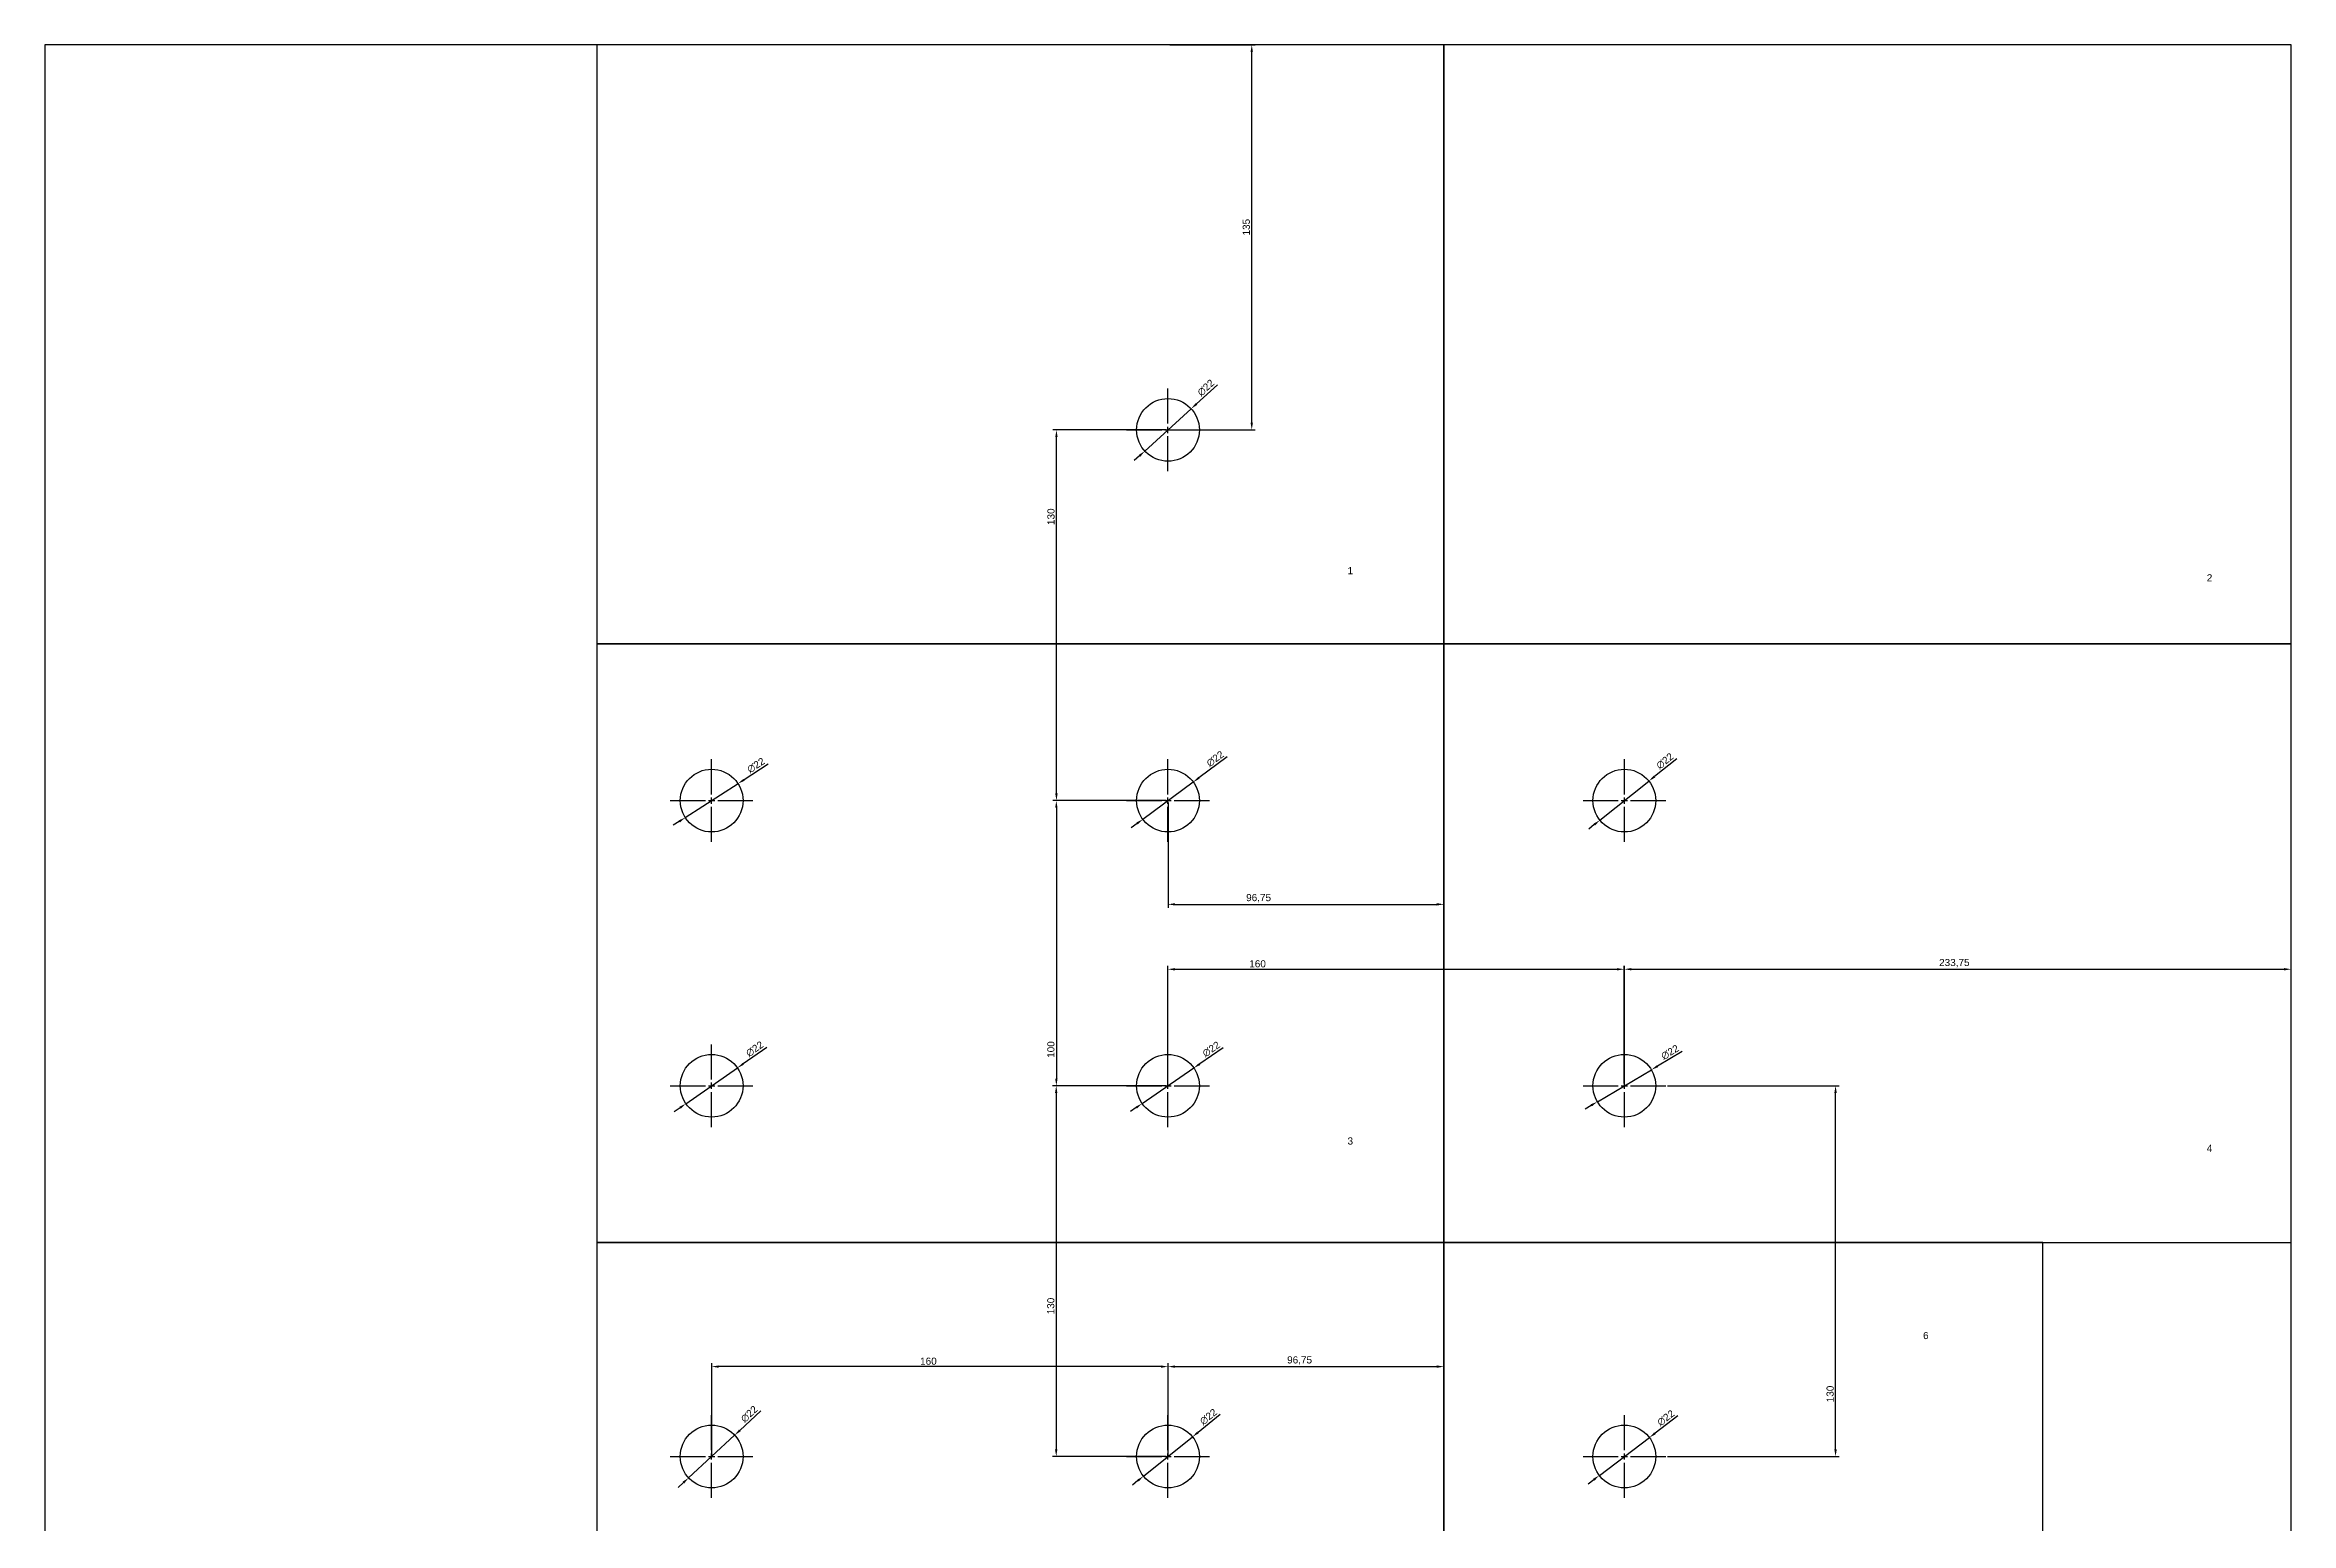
# Model space of a CAD drawing. Header units: millimetres. Extents: x 118 to 905, y 90 to 975.
# Drawn here: x 118 to 905, y 457 to 975 of the extents above; entities that cross this region are included whole.
import ezdxf

# ---------------------------------------------------------------- set-up
doc = ezdxf.new("R2010")
doc.units = ezdxf.units.MM
doc.linetypes.add('CENTER2', pattern=[28.575, 19.05, -3.175, 3.175, -3.175])
doc.styles.get("Standard").update_dxf_attribs({"font": 'arial.ttf'})
doc.dimstyles.new('ISO-25', dxfattribs={"dimtxt": 2.5, "dimasz": 2.5, "dimexe": 1.25, "dimexo": 0.625, "dimtad": 1, "dimtxsty": 'Standard', "dimcen": 2.5, "dimadec": 0, "dimazin": 0, "dimtfac": 1, "dimtmove": 0, "dimatfit": 3, "dimfxl": 1, "dimarcsym": 0})

# ---------------------------------------------------------------- blocks, each defined once
blk = doc.blocks.new('*D1')
at = {"color": 0, "lineweight": -2, "transparency": 16777216}
for p, q in [((532.19, 725.68), (522.3, 718.39)), ((502.58, 703.84), (520.29, 716.9)), ((500.57, 702.36), (498.56, 700.88))]:
    blk.add_line(p, q, dxfattribs=at)
at = {"color": 0, "transparency": 16777216}
for points in [[(522.06, 718.72), (522.55, 718.05), (520.29, 716.9)], [(500.33, 702.7), (500.82, 702.03), (502.58, 703.84)]]:
    blk.add_solid(points, dxfattribs=at)
at = {"layer": 'Defpoints', "color": 0, "transparency": 16777216}
for p in [(520.29, 716.9), (502.58, 703.84)]:
    blk.add_point(p, dxfattribs=at)
at = {"color": 0, "transparency": 16777216, "insert": (527.99, 725.03), "char_height": 2.5, "attachment_point": 5, "rotation": 36.40807}
blk.add_mtext('∅22', dxfattribs=at)
blk = doc.blocks.new('*D2')
at = {"color": 0, "lineweight": -2, "transparency": 16777216}
for p, q in [((530.82, 623.7), (522.56, 618.02)), ((502.37, 604.14), (520.5, 616.61)), ((500.31, 602.72), (498.25, 601.31))]:
    blk.add_line(p, q, dxfattribs=at)
at = {"color": 0, "transparency": 16777216}
for points in [[(522.33, 618.37), (522.8, 617.68), (520.5, 616.61)], [(500.08, 603.07), (500.55, 602.38), (502.37, 604.14)]]:
    blk.add_solid(points, dxfattribs=at)
at = {"layer": 'Defpoints', "color": 0, "transparency": 16777216}
for p in [(520.5, 616.61), (502.37, 604.14)]:
    blk.add_point(p, dxfattribs=at)
at = {"color": 0, "transparency": 16777216, "insert": (526.6, 623.2), "char_height": 2.5, "attachment_point": 5, "rotation": 34.51515}
blk.add_mtext('∅22', dxfattribs=at)
blk = doc.blocks.new('*D3')
at = {"color": 0, "lineweight": -2, "transparency": 16777216}
for p, q in [((370.75, 623.81), (362.52, 618.08)), ((342.41, 604.09), (360.47, 616.65)), ((340.35, 602.67), (338.3, 601.24))]:
    blk.add_line(p, q, dxfattribs=at)
at = {"color": 0, "transparency": 16777216}
for points in [[(362.28, 618.42), (362.76, 617.74), (360.47, 616.65)], [(340.12, 603.01), (340.59, 602.32), (342.41, 604.09)]]:
    blk.add_solid(points, dxfattribs=at)
at = {"layer": 'Defpoints', "color": 0, "transparency": 16777216}
for p in [(360.47, 616.65), (342.41, 604.09)]:
    blk.add_point(p, dxfattribs=at)
at = {"color": 0, "transparency": 16777216, "insert": (366.54, 623.28), "char_height": 2.5, "attachment_point": 5, "rotation": 34.81686}
blk.add_mtext('∅22', dxfattribs=at)
blk = doc.blocks.new('*D4')
at = {"color": 0, "lineweight": -2, "transparency": 16777216}
for p, q in [((371.22, 723.11), (362.79, 717.68)), ((342.19, 704.42), (360.69, 716.33)), ((340.09, 703.06), (337.98, 701.71))]:
    blk.add_line(p, q, dxfattribs=at)
at = {"color": 0, "transparency": 16777216}
for points in [[(362.56, 718.03), (363.01, 717.33), (360.69, 716.33)], [(339.86, 703.42), (340.31, 702.71), (342.19, 704.42)]]:
    blk.add_solid(points, dxfattribs=at)
at = {"layer": 'Defpoints', "color": 0, "transparency": 16777216}
for p in [(360.69, 716.33), (342.19, 704.42)]:
    blk.add_point(p, dxfattribs=at)
at = {"color": 0, "transparency": 16777216, "insert": (366.99, 722.73), "char_height": 2.5, "attachment_point": 5, "rotation": 32.77713}
blk.add_mtext('∅22', dxfattribs=at)
blk = doc.blocks.new('*D5')
at = {"color": 0, "lineweight": -2, "transparency": 16777216}
for p, q in [((689.82, 725.05), (681.99, 718.8)), ((662.84, 703.51), (680.03, 717.24)), ((660.89, 701.95), (658.93, 700.39))]:
    blk.add_line(p, q, dxfattribs=at)
at = {"color": 0, "transparency": 16777216}
for points in [[(681.73, 719.12), (682.25, 718.47), (680.03, 717.24)], [(660.63, 702.28), (661.15, 701.62), (662.84, 703.51)]]:
    blk.add_solid(points, dxfattribs=at)
at = {"layer": 'Defpoints', "color": 0, "transparency": 16777216}
for p in [(680.03, 717.24), (662.84, 703.51)]:
    blk.add_point(p, dxfattribs=at)
at = {"color": 0, "transparency": 16777216, "insert": (685.65, 724.24), "char_height": 2.5, "attachment_point": 5, "rotation": 38.60387}
blk.add_mtext('∅22', dxfattribs=at)
blk = doc.blocks.new('*D6')
at = {"color": 0, "lineweight": -2, "transparency": 16777216}
for p, q in [((691.69, 622.35), (683.06, 617.24)), ((661.97, 604.77), (680.91, 615.97)), ((659.82, 603.5), (657.66, 602.23))]:
    blk.add_line(p, q, dxfattribs=at)
at = {"color": 0, "transparency": 16777216}
for points in [[(682.85, 617.6), (683.27, 616.89), (680.91, 615.97)], [(659.6, 603.86), (660.03, 603.14), (661.97, 604.77)]]:
    blk.add_solid(points, dxfattribs=at)
at = {"layer": 'Defpoints', "color": 0, "transparency": 16777216}
for p in [(680.91, 615.97), (661.97, 604.77)]:
    blk.add_point(p, dxfattribs=at)
at = {"color": 0, "transparency": 16777216, "insert": (687.45, 622.13), "char_height": 2.5, "attachment_point": 5, "rotation": 30.59437}
blk.add_mtext('∅22', dxfattribs=at)
blk = doc.blocks.new('*D7')
at = {"color": 0, "lineweight": -2, "transparency": 16777216}
for p, q in [((368.71, 496.35), (361.35, 489.54)), ((343.36, 472.9), (359.51, 487.84)), ((341.53, 471.21), (339.69, 469.51))]:
    blk.add_line(p, q, dxfattribs=at)
at = {"color": 0, "transparency": 16777216}
for points in [[(361.06, 489.85), (361.63, 489.23), (359.51, 487.84)], [(341.24, 471.51), (341.81, 470.9), (343.36, 472.9)]]:
    blk.add_solid(points, dxfattribs=at)
at = {"layer": 'Defpoints', "color": 0, "transparency": 16777216}
for p in [(359.51, 487.84), (343.36, 472.9)]:
    blk.add_point(p, dxfattribs=at)
at = {"color": 0, "transparency": 16777216, "insert": (364.61, 495.24), "char_height": 2.5, "attachment_point": 5, "rotation": 42.76995}
blk.add_mtext('∅22', dxfattribs=at)
blk = doc.blocks.new('*D8')
at = {"color": 0, "lineweight": -2, "transparency": 16777216}
for p, q in [((529.78, 495.11), (521.96, 488.83)), ((502.86, 473.49), (520.01, 487.26)), ((500.91, 471.92), (498.96, 470.35))]:
    blk.add_line(p, q, dxfattribs=at)
at = {"color": 0, "transparency": 16777216}
for points in [[(521.7, 489.15), (522.22, 488.5), (520.01, 487.26)], [(500.65, 472.24), (501.17, 471.59), (502.86, 473.49)]]:
    blk.add_solid(points, dxfattribs=at)
at = {"layer": 'Defpoints', "color": 0, "transparency": 16777216}
for p in [(520.01, 487.26), (502.86, 473.49)]:
    blk.add_point(p, dxfattribs=at)
at = {"color": 0, "transparency": 16777216, "insert": (525.61, 494.29), "char_height": 2.5, "attachment_point": 5, "rotation": 38.77038}
blk.add_mtext('∅22', dxfattribs=at)
blk = doc.blocks.new('*D11')
at = {"color": 0, "lineweight": -2, "transparency": 16777216}
for p, q in [((690.18, 494.59), (682.2, 488.53)), ((662.67, 473.73), (680.2, 487.02)), ((660.68, 472.22), (658.69, 470.71))]:
    blk.add_line(p, q, dxfattribs=at)
at = {"color": 0, "transparency": 16777216}
for points in [[(681.94, 488.86), (682.45, 488.2), (680.2, 487.02)], [(660.43, 472.55), (660.93, 471.89), (662.67, 473.73)]]:
    blk.add_solid(points, dxfattribs=at)
at = {"layer": 'Defpoints', "color": 0, "transparency": 16777216}
for p in [(680.2, 487.02), (662.67, 473.73)]:
    blk.add_point(p, dxfattribs=at)
at = {"color": 0, "transparency": 16777216, "insert": (685.99, 493.88), "char_height": 2.5, "attachment_point": 5, "rotation": 37.16749}
blk.add_mtext('∅22', dxfattribs=at)
blk = doc.blocks.new('*D13')
at = {"color": 0, "lineweight": -2, "transparency": 16777216}
for p, q in [((528.82, 856.23), (521.41, 849.47)), ((503.31, 832.96), (519.56, 847.79)), ((501.46, 831.28), (499.62, 829.59))]:
    blk.add_line(p, q, dxfattribs=at)
at = {"color": 0, "transparency": 16777216}
for points in [[(521.13, 849.78), (521.69, 849.16), (519.56, 847.79)], [(501.18, 831.58), (501.74, 830.97), (503.31, 832.96)]]:
    blk.add_solid(points, dxfattribs=at)
at = {"layer": 'Defpoints', "color": 0, "transparency": 16777216}
for p in [(519.56, 847.79), (503.31, 832.96)]:
    blk.add_point(p, dxfattribs=at)
at = {"color": 0, "transparency": 16777216, "insert": (524.71, 855.15), "char_height": 2.5, "attachment_point": 5, "rotation": 42.37044}
blk.add_mtext('∅22', dxfattribs=at)
blk = doc.blocks.new('*U14')
at = {"color": 0, "linetype": 'CENTER2', "transparency": 16777216}
for p, q in [((0, 2.2), (0, 14.5)), ((-14.5, 0), (-2.2, 0)), ((2.2, 0), (14.5, 0)), ((0, -14.5), (0, -2.2))]:
    blk.add_line(p, q, dxfattribs=at)
at = {"color": 0, "linetype": 'Continuous', "transparency": 16777216}
for p, q in [((-1.1, 0), (1.1, 0)), ((0, -1.1), (0, 1.1))]:
    blk.add_line(p, q, dxfattribs=at)
blk = doc.blocks.new('*U15')
at = {"color": 0, "linetype": 'CENTER2', "transparency": 16777216}
for p, q in [((0, 2.2), (0, 14.5)), ((-14.5, 0), (-2.2, 0)), ((2.2, 0), (14.5, 0)), ((0, -14.5), (0, -2.2))]:
    blk.add_line(p, q, dxfattribs=at)
at = {"color": 0, "linetype": 'Continuous', "transparency": 16777216}
for p, q in [((-1.1, 0), (1.1, 0)), ((0, -1.1), (0, 1.1))]:
    blk.add_line(p, q, dxfattribs=at)
blk = doc.blocks.new('*U16')
at = {"color": 0, "linetype": 'CENTER2', "transparency": 16777216}
for p, q in [((0, 2.2), (0, 14.5)), ((-14.5, 0), (-2.2, 0)), ((2.2, 0), (14.5, 0)), ((0, -14.5), (0, -2.2))]:
    blk.add_line(p, q, dxfattribs=at)
at = {"color": 0, "linetype": 'Continuous', "transparency": 16777216}
for p, q in [((-1.1, 0), (1.1, 0)), ((0, -1.1), (0, 1.1))]:
    blk.add_line(p, q, dxfattribs=at)
blk = doc.blocks.new('*U17')
at = {"color": 0, "linetype": 'CENTER2', "transparency": 16777216}
for p, q in [((0, 2.2), (0, 14.5)), ((-14.5, 0), (-2.2, 0)), ((2.2, 0), (14.5, 0)), ((0, -14.5), (0, -2.2))]:
    blk.add_line(p, q, dxfattribs=at)
at = {"color": 0, "linetype": 'Continuous', "transparency": 16777216}
for p, q in [((-1.1, 0), (1.1, 0)), ((0, -1.1), (0, 1.1))]:
    blk.add_line(p, q, dxfattribs=at)
blk = doc.blocks.new('*U18')
at = {"color": 0, "linetype": 'CENTER2', "transparency": 16777216}
for p, q in [((0, 2.2), (0, 14.5)), ((-14.5, 0), (-2.2, 0)), ((2.2, 0), (14.5, 0)), ((0, -14.5), (0, -2.2))]:
    blk.add_line(p, q, dxfattribs=at)
at = {"color": 0, "linetype": 'Continuous', "transparency": 16777216}
for p, q in [((-1.1, 0), (1.1, 0)), ((0, -1.1), (0, 1.1))]:
    blk.add_line(p, q, dxfattribs=at)
blk = doc.blocks.new('*U19')
at = {"color": 0, "linetype": 'CENTER2', "transparency": 16777216}
for p, q in [((0, 2.2), (0, 14.5)), ((-14.5, 0), (-2.2, 0)), ((2.2, 0), (14.5, 0)), ((0, -14.5), (0, -2.2))]:
    blk.add_line(p, q, dxfattribs=at)
at = {"color": 0, "linetype": 'Continuous', "transparency": 16777216}
for p, q in [((-1.1, 0), (1.1, 0)), ((0, -1.1), (0, 1.1))]:
    blk.add_line(p, q, dxfattribs=at)
blk = doc.blocks.new('*U20')
at = {"color": 0, "linetype": 'CENTER2', "transparency": 16777216}
for p, q in [((0, 2.2), (0, 14.5)), ((-14.5, 0), (-2.2, 0)), ((2.2, 0), (14.5, 0)), ((0, -14.5), (0, -2.2))]:
    blk.add_line(p, q, dxfattribs=at)
at = {"color": 0, "linetype": 'Continuous', "transparency": 16777216}
for p, q in [((-1.1, 0), (1.1, 0)), ((0, -1.1), (0, 1.1))]:
    blk.add_line(p, q, dxfattribs=at)
blk = doc.blocks.new('*U21')
at = {"color": 0, "linetype": 'CENTER2', "transparency": 16777216}
for p, q in [((0, 2.2), (0, 14.5)), ((-14.5, 0), (-2.2, 0)), ((2.2, 0), (14.5, 0)), ((0, -14.5), (0, -2.2))]:
    blk.add_line(p, q, dxfattribs=at)
at = {"color": 0, "linetype": 'Continuous', "transparency": 16777216}
for p, q in [((-1.1, 0), (1.1, 0)), ((0, -1.1), (0, 1.1))]:
    blk.add_line(p, q, dxfattribs=at)
blk = doc.blocks.new('*U25')
at = {"color": 0, "linetype": 'CENTER2', "transparency": 16777216}
for p, q in [((0, 2.2), (0, 14.5)), ((-14.5, 0), (-2.2, 0)), ((2.2, 0), (14.5, 0)), ((0, -14.5), (0, -2.2))]:
    blk.add_line(p, q, dxfattribs=at)
at = {"color": 0, "linetype": 'Continuous', "transparency": 16777216}
for p, q in [((-1.1, 0), (1.1, 0)), ((0, -1.1), (0, 1.1))]:
    blk.add_line(p, q, dxfattribs=at)
blk = doc.blocks.new('*U26')
at = {"color": 0, "linetype": 'CENTER2', "transparency": 16777216}
for p, q in [((0, 2.2), (0, 14.5)), ((-14.5, 0), (-2.2, 0)), ((2.2, 0), (14.5, 0)), ((0, -14.5), (0, -2.2))]:
    blk.add_line(p, q, dxfattribs=at)
at = {"color": 0, "linetype": 'Continuous', "transparency": 16777216}
for p, q in [((-1.1, 0), (1.1, 0)), ((0, -1.1), (0, 1.1))]:
    blk.add_line(p, q, dxfattribs=at)
blk = doc.blocks.new('*D41')
at = {"color": 0, "lineweight": -2, "transparency": 16777216}
for p, q in [((671.44, 611), (671.44, 652.49)), ((673.94, 651.24), (902.69, 651.24)), ((905.19, 611), (905.19, 652.49))]:
    blk.add_line(p, q, dxfattribs=at)
at = {"color": 0, "transparency": 16777216}
for points in [[(673.94, 651.66), (673.94, 650.82), (671.44, 651.24)], [(902.69, 651.66), (902.69, 650.82), (905.19, 651.24)]]:
    blk.add_solid(points, dxfattribs=at)
at = {"layer": 'Defpoints', "color": 0, "transparency": 16777216}
for p in [(905.19, 651.24), (671.44, 610.37), (905.19, 610.37)]:
    blk.add_point(p, dxfattribs=at)
at = {"color": 0, "transparency": 16777216, "insert": (787.13, 653.37), "char_height": 2.5, "attachment_point": 5}
blk.add_mtext('233,75', dxfattribs=at)
blk = doc.blocks.new('*D42')
at = {"color": 0, "lineweight": -2, "transparency": 16777216}
for p, q in [((511.37, 611.2), (511.37, 652.48)), ((513.87, 651.23), (668.87, 651.23)), ((671.37, 611.2), (671.37, 652.48))]:
    blk.add_line(p, q, dxfattribs=at)
at = {"color": 0, "transparency": 16777216}
for points in [[(513.87, 651.64), (513.87, 650.81), (511.37, 651.23)], [(668.87, 651.64), (668.87, 650.81), (671.37, 651.23)]]:
    blk.add_solid(points, dxfattribs=at)
at = {"layer": 'Defpoints', "color": 0, "transparency": 16777216}
for p in [(671.37, 651.23), (511.37, 610.57), (671.37, 610.57)]:
    blk.add_point(p, dxfattribs=at)
at = {"color": 0, "transparency": 16777216, "insert": (542.84, 653.13), "char_height": 2.5, "attachment_point": 5}
blk.add_mtext('160', dxfattribs=at)
blk = doc.blocks.new('*D43')
at = {"color": 0, "lineweight": -2, "transparency": 16777216}
for p, q in [((511.44, 709.75), (511.44, 672.75)), ((608.19, 709.75), (608.19, 672.75)), ((513.94, 674), (605.69, 674))]:
    blk.add_line(p, q, dxfattribs=at)
at = {"color": 0, "transparency": 16777216}
for points in [[(513.94, 674.42), (513.94, 673.59), (511.44, 674)], [(605.69, 674.42), (605.69, 673.59), (608.19, 674)]]:
    blk.add_solid(points, dxfattribs=at)
at = {"layer": 'Defpoints', "color": 0, "transparency": 16777216}
for p in [(511.44, 710.37), (608.19, 710.37), (608.19, 674)]:
    blk.add_point(p, dxfattribs=at)
at = {"color": 0, "transparency": 16777216, "insert": (543.2, 676.13), "char_height": 2.5, "attachment_point": 5}
blk.add_mtext('96,75', dxfattribs=at)
blk = doc.blocks.new('*D44')
at = {"color": 0, "lineweight": -2, "transparency": 16777216}
for p, q in [((351.45, 480.77), (351.45, 513.14)), ((508.95, 511.89), (353.95, 511.89)), ((511.45, 480.77), (511.45, 513.14))]:
    blk.add_line(p, q, dxfattribs=at)
at = {"color": 0, "transparency": 16777216}
for points in [[(353.95, 512.31), (353.95, 511.47), (351.45, 511.89)], [(508.95, 512.31), (508.95, 511.47), (511.45, 511.89)]]:
    blk.add_solid(points, dxfattribs=at)
at = {"layer": 'Defpoints', "color": 0, "transparency": 16777216}
for p in [(351.45, 511.89), (351.45, 480.15), (511.45, 480.15)]:
    blk.add_point(p, dxfattribs=at)
at = {"color": 0, "transparency": 16777216, "insert": (427.44, 513.79), "char_height": 2.5, "attachment_point": 5}
blk.add_mtext('160', dxfattribs=at)
blk = doc.blocks.new('*D45')
at = {"color": 0, "lineweight": -2, "transparency": 16777216}
for p, q in [((511.44, 481), (511.44, 513.14)), ((513.94, 511.89), (605.69, 511.89)), ((608.19, 481), (608.19, 513.14))]:
    blk.add_line(p, q, dxfattribs=at)
at = {"color": 0, "transparency": 16777216}
for points in [[(513.94, 512.31), (513.94, 511.47), (511.44, 511.89)], [(605.69, 512.31), (605.69, 511.47), (608.19, 511.89)]]:
    blk.add_solid(points, dxfattribs=at)
at = {"layer": 'Defpoints', "color": 0, "transparency": 16777216}
for p in [(608.19, 511.89), (511.44, 480.37), (608.19, 480.37)]:
    blk.add_point(p, dxfattribs=at)
at = {"color": 0, "transparency": 16777216, "insert": (557.57, 514.02), "char_height": 2.5, "attachment_point": 5}
blk.add_mtext('96,75', dxfattribs=at)
blk = doc.blocks.new('*D46')
at = {"color": 0, "lineweight": -2, "transparency": 16777216}
for p, q in [((510.81, 840.37), (471.08, 840.37)), ((472.33, 712.87), (472.33, 837.87)), ((510.81, 710.37), (471.08, 710.37))]:
    blk.add_line(p, q, dxfattribs=at)
at = {"color": 0, "transparency": 16777216}
for points in [[(471.91, 837.87), (472.74, 837.87), (472.33, 840.37)], [(471.91, 712.87), (472.74, 712.87), (472.33, 710.37)]]:
    blk.add_solid(points, dxfattribs=at)
at = {"layer": 'Defpoints', "color": 0, "transparency": 16777216}
for p in [(472.33, 840.37), (511.44, 840.37), (511.44, 710.37)]:
    blk.add_point(p, dxfattribs=at)
at = {"color": 0, "transparency": 16777216, "insert": (470.42, 809.93), "char_height": 2.5, "attachment_point": 5, "rotation": 90}
blk.add_mtext('130', dxfattribs=at)
blk = doc.blocks.new('*D47')
at = {"color": 0, "lineweight": -2, "transparency": 16777216}
for p, q in [((512.06, 975.37), (542.05, 975.37)), ((540.8, 842.87), (540.8, 972.87)), ((512.06, 840.37), (542.05, 840.37))]:
    blk.add_line(p, q, dxfattribs=at)
at = {"color": 0, "transparency": 16777216}
for points in [[(540.38, 972.87), (541.21, 972.87), (540.8, 975.37)], [(540.38, 842.87), (541.21, 842.87), (540.8, 840.37)]]:
    blk.add_solid(points, dxfattribs=at)
at = {"layer": 'Defpoints', "color": 0, "transparency": 16777216}
for p in [(511.44, 975.37), (540.8, 975.37), (511.44, 840.37)]:
    blk.add_point(p, dxfattribs=at)
at = {"color": 0, "transparency": 16777216, "insert": (538.9, 911.45), "char_height": 2.5, "attachment_point": 5, "rotation": 90}
blk.add_mtext('135', dxfattribs=at)
blk = doc.blocks.new('*D48')
at = {"color": 0, "lineweight": -2, "transparency": 16777216}
for p, q in [((510.81, 710.37), (471.04, 710.37)), ((472.29, 707.87), (472.29, 612.87)), ((510.81, 610.37), (471.04, 610.37))]:
    blk.add_line(p, q, dxfattribs=at)
at = {"color": 0, "transparency": 16777216}
for points in [[(471.88, 707.87), (472.71, 707.87), (472.29, 710.37)], [(471.88, 612.87), (472.71, 612.87), (472.29, 610.37)]]:
    blk.add_solid(points, dxfattribs=at)
at = {"layer": 'Defpoints', "color": 0, "transparency": 16777216}
for p in [(511.44, 710.37), (472.29, 610.37), (511.44, 610.37)]:
    blk.add_point(p, dxfattribs=at)
at = {"color": 0, "transparency": 16777216, "insert": (470.39, 623.08), "char_height": 2.5, "attachment_point": 5, "rotation": 90}
blk.add_mtext('100', dxfattribs=at)
blk = doc.blocks.new('*D49')
at = {"color": 0, "lineweight": -2, "transparency": 16777216}
for p, q in [((510.81, 610.37), (471, 610.37)), ((472.25, 607.87), (472.25, 482.87)), ((510.81, 480.37), (471, 480.37))]:
    blk.add_line(p, q, dxfattribs=at)
at = {"color": 0, "transparency": 16777216}
for points in [[(471.83, 607.87), (472.66, 607.87), (472.25, 610.37)], [(471.83, 482.87), (472.66, 482.87), (472.25, 480.37)]]:
    blk.add_solid(points, dxfattribs=at)
at = {"layer": 'Defpoints', "color": 0, "transparency": 16777216}
for p in [(511.44, 610.37), (472.25, 480.37), (511.44, 480.37)]:
    blk.add_point(p, dxfattribs=at)
at = {"color": 0, "transparency": 16777216, "insert": (470.34, 533.14), "char_height": 2.5, "attachment_point": 5, "rotation": 90}
blk.add_mtext('130', dxfattribs=at)
blk = doc.blocks.new('*D50')
at = {"color": 0, "lineweight": -2, "transparency": 16777216}
for p, q in [((686.56, 610.37), (746.73, 610.37)), ((745.48, 482.87), (745.48, 607.87)), ((686.56, 480.37), (746.73, 480.37))]:
    blk.add_line(p, q, dxfattribs=at)
at = {"color": 0, "transparency": 16777216}
for points in [[(745.06, 607.87), (745.9, 607.87), (745.48, 610.37)], [(745.06, 482.87), (745.9, 482.87), (745.48, 480.37)]]:
    blk.add_solid(points, dxfattribs=at)
at = {"layer": 'Defpoints', "color": 0, "transparency": 16777216}
for p in [(685.94, 610.37), (745.48, 610.37), (685.94, 480.37)]:
    blk.add_point(p, dxfattribs=at)
at = {"color": 0, "transparency": 16777216, "insert": (743.58, 502.3), "char_height": 2.5, "attachment_point": 5, "rotation": 90}
blk.add_mtext('130', dxfattribs=at)

msp = doc.modelspace()

# ---------------------------------------------------------------- linework, layer by layer
for points in [[(117.687, 90.373), (905.187, 90.373), (905.187, 975.373), (117.687, 975.373)], [(608.187, 975.373), (311.187, 975.373), (311.187, 765.373), (608.187, 765.373)], [(905.187, 975.373), (608.187, 975.373), (608.187, 765.373), (905.187, 765.373)], [(608.187, 765.373), (311.187, 765.373), (311.187, 555.373), (608.187, 555.373)], [(905.187, 765.373), (608.187, 765.373), (608.187, 555.373), (905.187, 555.373)], [(608.187, 555.373), (311.187, 555.373), (311.187, 345.373), (608.187, 345.373)], [(608.187, 555.373), (608.187, 258.373), (818.187, 258.373), (818.187, 555.373)]]:
    msp.add_lwpolyline(points, close=True)
for centre in [(511.437, 840.373), (351.437, 710.373), (511.437, 710.373), (671.437, 710.373), (351.437, 610.373), (511.437, 610.373), (671.437, 610.373), (351.437, 480.373), (511.437, 480.373), (671.437, 480.373)]:
    msp.add_circle(centre, 11)

# ---------------------------------------------------------------- block references
at = {"linetype": 'CENTER2'}
for name, p in [('*U26', (511.437, 840.373)), ('*U14', (351.437, 710.373)), ('*U17', (511.437, 710.373)), ('*U18', (671.437, 710.373)), ('*U15', (351.437, 610.373)), ('*U16', (511.437, 610.373)), ('*U19', (671.437, 610.373)), ('*U20', (351.437, 480.373)), ('*U21', (511.437, 480.373)), ('*U25', (671.437, 480.373))]:
    msp.add_blockref(name, p, dxfattribs=at)

# ---------------------------------------------------------------- texts
at = {"char_height": 2.5, "attachment_point": 1}
for s, width, insert in [('1', 10.19982, (574.382, 792.261)), ('2', 6.15016, (875.634, 789.751)), ('3', 19.27315, (574.382, 592.263)), ('4', 25.41935, (875.634, 589.709)), ('6', 19.27315, (776.159, 524.045))]:
    msp.add_mtext_dynamic_manual_height_columns(s, width=width, gutter_width=12.5, heights=[0], dxfattribs=dict(at, insert=insert))

# ---------------------------------------------------------------- dimensions: what is measured, and where the dimension line sits
for base, p1, p2, picture, middle in [((540.798, 975.373), (511.437, 840.373), (511.437, 975.373), '*D47', (540.798, 911.449)), ((472.327, 840.373), (511.437, 710.373), (511.437, 840.373), '*D46', (472.327, 809.925)), ((472.295, 610.373), (511.437, 710.373), (511.437, 610.373), '*D48', (472.295, 623.076)), ((472.246, 480.373), (511.437, 610.373), (511.437, 480.373), '*D49', (472.246, 533.137)), ((745.478, 610.373), (685.937, 480.373), (685.937, 610.373), '*D50', (745.478, 502.299))]:
    dim = msp.add_linear_dim(base=base, p1=p1, p2=p2, angle=90, dimstyle='ISO-25')
    dim.commit()
    dim.dimension.update_dxf_attribs({"geometry": picture, "text_midpoint": middle, "dimtype": 160})
for p1, p2, picture, middle in [((503.311, 832.96), (519.564, 847.787), '*D13', (524.71, 855.149)), ((342.189, 704.418), (360.686, 716.329), '*D4', (366.986, 722.73)), ((662.841, 703.51), (680.034, 717.237), '*D5', (685.652, 724.245)), ((342.407, 604.093), (360.468, 616.654), '*D3', (366.537, 623.276)), ((502.374, 604.141), (520.501, 616.606), '*D2', (526.604, 623.196)), ((661.969, 604.775), (680.906, 615.972), '*D6', (687.446, 622.129)), ((343.362, 472.904), (359.512, 487.843), '*D7', (364.606, 495.241)), ((502.861, 473.485), (520.014, 487.262), '*D8', (525.611, 494.286)), ((662.672, 473.728), (680.203, 487.019), '*D11', (685.995, 493.884))]:
    dim = msp.add_diameter_dim_2p(p1=p1, p2=p2, dimstyle='ISO-25')
    dim.commit()
    dim.dimension.update_dxf_attribs({"geometry": picture, "text_midpoint": middle})
dim = msp.add_diameter_dim_2p(p1=(502.585, 703.845), p2=(520.29, 716.902), dimstyle='ISO-25')
dim.commit()
dim.dimension.update_dxf_attribs({"geometry": '*D1', "text_midpoint": (529.16, 723.444), "dimtype": 163})
for base, p1, p2, picture, middle in [((608.187, 674.003), (511.437, 710.373), (608.187, 710.373), '*D43', (543.202, 674.003)), ((671.373, 651.226), (511.373, 610.571), (671.373, 610.571), '*D42', (542.836, 651.226)), ((905.187, 651.241), (671.437, 610.373), (905.187, 610.373), '*D41', (787.132, 651.241)), ((351.448, 511.889), (511.448, 480.15), (351.448, 480.15), '*D44', (427.444, 511.889)), ((608.187, 511.89), (511.437, 480.373), (608.187, 480.373), '*D45', (557.57, 511.89))]:
    dim = msp.add_linear_dim(base=base, p1=p1, p2=p2, dimstyle='ISO-25')
    dim.commit()
    dim.dimension.update_dxf_attribs({"geometry": picture, "text_midpoint": middle, "dimtype": 160})

doc.saveas('drawing.dxf')
